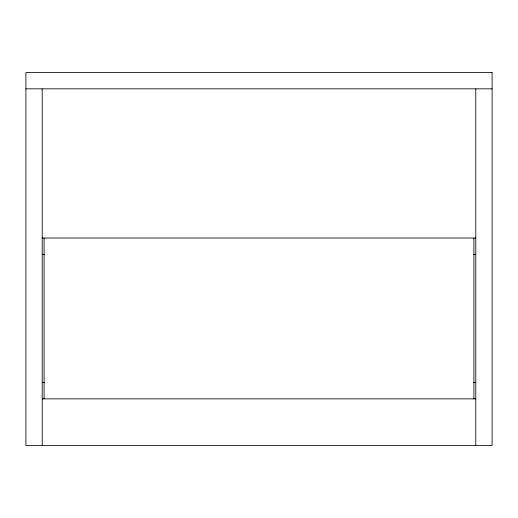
<?xml version="1.0" encoding="UTF-8"?>
<svg xmlns="http://www.w3.org/2000/svg" width="518" height="518" viewBox="0 0 518 518"><rect width="100%" height="100%" fill="white"/><g stroke="black" fill="none" stroke-linecap="round" stroke-linejoin="round"><path stroke-width="0.78" d="M25.9 88.837L492.1 88.837M42.217 238.021L475.783 238.021M42.217 254.338L44.645 254.338M473.355 254.338L475.783 254.338M42.217 382.543L44.645 382.543M473.355 382.543L475.783 382.543M42.217 398.86L475.783 398.86M475.783 88.837L475.783 445.48M473.918 238.021L473.918 398.86M44.082 238.021L44.082 398.86M42.217 88.837L42.217 445.48M492.1 72.52L25.9 72.52L25.9 445.48L492.1 445.48L492.1 72.52"/></g></svg>
